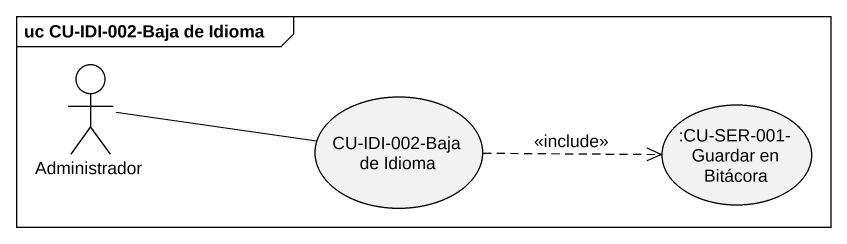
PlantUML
@startuml
mainframe uc CU-IDI-002-Baja de Idioma
actor Administrador
usecase "CU-IDI-002-Baja de Idioma" as CU_IDI_002_Baja_de_Idioma
usecase ":CU-SER-001-Guardar en Bitácora" as CU_SER_001_Guardar_en
Administrador -right- CU_IDI_002_Baja_de_Idioma
CU_IDI_002_Baja_de_Idioma .right.> CU_SER_001_Guardar_en : <<include>>
@enduml
